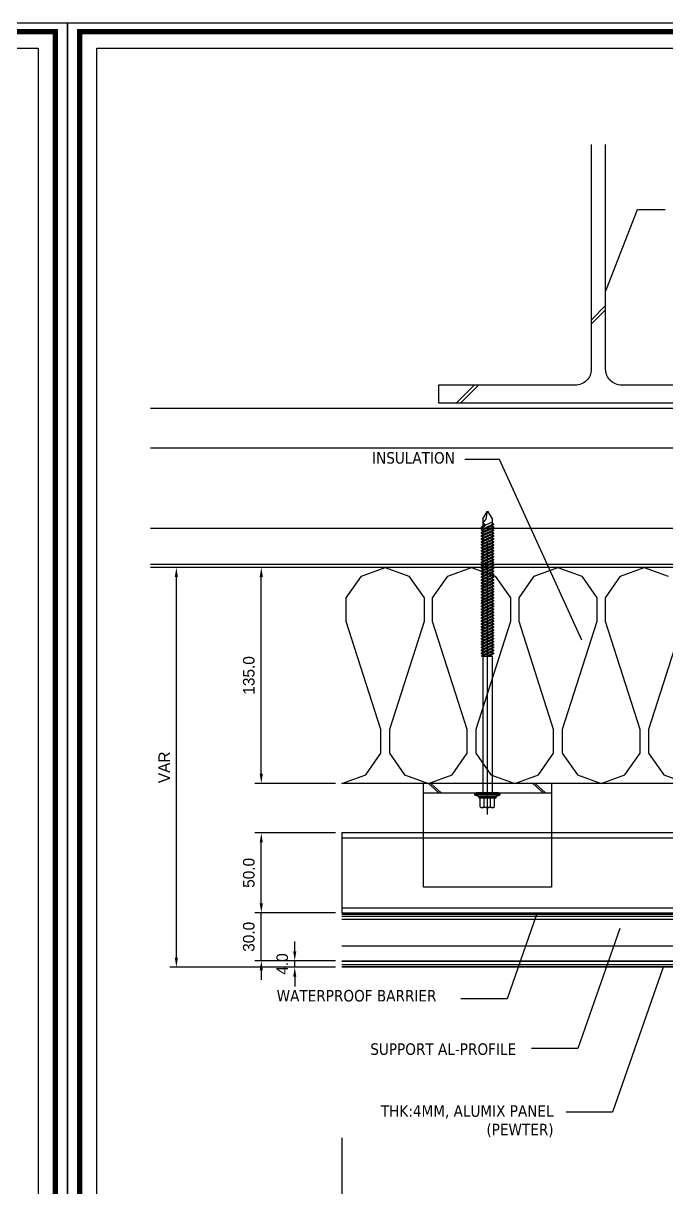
# Model space of a CAD drawing. Header units: millimetres. Extents: x 7297 to 60227, y -7497 to 19324.
# Drawn here: x 10164 to 10566, y 2849 to 3577 of the extents above; entities that cross this region are included whole.
import ezdxf

# ---------------------------------------------------------------- set-up
doc = ezdxf.new("R2010")
doc.units = ezdxf.units.MM
doc.linetypes.add('HIDDEN', pattern=[0.375, 0.25, -0.125])
doc.layers.add('NS_AL_PANEL', color=32, linetype='Continuous', lineweight=9)
for name, color, linetype in [('NS_BRACKET_NUTS', 1, 'Continuous'), ('NS_COL_D-GREY', 8, 'Continuous'), ('NS_COL_L-GREY', 8, 'Continuous'), ('NS_DIM', 1, 'Continuous'), ('NS_FORM', 7, 'Continuous'), ('NS_FRAME', 253, 'Continuous'), ('NS_INSUL', 8, 'Continuous'), ('NS_TEXT', 2, 'Continuous'), ('NS_WATERPROOF', 150, 'Continuous')]:
    doc.layers.add(name, color=color, linetype=linetype)
doc.styles.add('Expo M', font='Expo M.ttf')
doc.dimstyles.new('DS2', dxfattribs={"dimscale": 2, "dimtxt": 1.8, "dimasz": 1.5, "dimexe": 1, "dimexo": 1, "dimgap": 0.5, "dimtad": 1, "dimtoh": 1, "dimdec": 1, "dimzin": 1, "dimdsep": 46, "dimtxsty": 'Expo M', "dimcen": 2, "dimadec": 1, "dimazin": 0, "dimtfac": 1, "dimtdec": 4, "dimtix": 1, "dimtmove": 1, "dimatfit": 3, "dimfxl": 1, "dimtolj": 1, "dimtzin": 1, "dimarcsym": 0})
doc.dimstyles.new('N-SPACE', dxfattribs={"dimscale": 4, "dimtxt": 1.8, "dimasz": 1.5, "dimexe": 1, "dimexo": 1, "dimgap": 1, "dimtad": 1, "dimtoh": 1, "dimdec": 1, "dimzin": 1, "dimdsep": 46, "dimtxsty": 'Expo M', "dimcen": 2, "dimclrd": 1, "dimclre": 1, "dimclrt": 2, "dimadec": 1, "dimazin": 0, "dimtfac": 1, "dimtdec": 1, "dimtix": 1, "dimtmove": 1, "dimatfit": 3, "dimfxl": 1, "dimtolj": 1, "dimtzin": 1, "dimarcsym": 0})

# ---------------------------------------------------------------- blocks, each defined once
blk = doc.blocks.new('*D788')
at = {"layer": 'NS_DIM', "color": 1, "lineweight": -2, "transparency": 16777216}
for p, q in [((10363.07, 2879.85), (10363.07, 2805.22)), ((10803.57, 2879.85), (10803.57, 2805.22)), ((10797.57, 2809.22), (10369.07, 2809.22))]:
    blk.add_line(p, q, dxfattribs=at)
at = {"layer": 'NS_DIM', "color": 1, "transparency": 16777216}
for points in [[(10369.07, 2810.22), (10369.07, 2808.22), (10363.07, 2809.22)], [(10797.57, 2810.22), (10797.57, 2808.22), (10803.57, 2809.22)]]:
    blk.add_solid(points, dxfattribs=at)
at = {"layer": 'NS_DIM', "color": 2, "transparency": 16777216, "insert": (10583.32, 2817), "char_height": 7.2, "attachment_point": 5, "style": 'Expo M'}
blk.add_mtext('\\A1;MODULE DIM', dxfattribs=at)
blk = doc.blocks.new('AL-TEMPLATE')
at = {"color": 7, "ltscale": 2}
blk.add_lwpolyline([(1972.34, 1515.25), (1972.34, 921.25), (2812.34, 921.25), (2812.34, 1515.25)], close=True, dxfattribs=at)
at = {"color": 8, "const_width": 2.5}
blk.add_lwpolyline([(1976.34, 1509.45), (2808.34, 1509.45), (2808.34, 927.05), (1976.34, 927.05)], close=True, dxfattribs=at)
at = {"color": 9}
blk.add_lwpolyline([(1984.07, 1501.32), (2709.08, 1501.32), (2709.08, 935.18), (1984.07, 935.18)], close=True, dxfattribs=at)
blk = doc.blocks.new('*D773')
at = {"layer": 'NS_DIM', "color": 1, "lineweight": -2, "transparency": 16777216}
for p, q in [((10359.07, 3236.61), (10308.65, 3236.61)), ((10312.65, 3107.61), (10312.65, 3230.61)), ((10359.07, 3101.61), (10308.65, 3101.61))]:
    blk.add_line(p, q, dxfattribs=at)
at = {"layer": 'NS_DIM', "color": 1, "transparency": 16777216}
for points in [[(10311.65, 3230.61), (10313.65, 3230.61), (10312.65, 3236.61)], [(10311.65, 3107.61), (10313.65, 3107.61), (10312.65, 3101.61)]]:
    blk.add_solid(points, dxfattribs=at)
at = {"layer": 'NS_DIM', "color": 2, "transparency": 16777216, "insert": (10304.87, 3169.11), "char_height": 7.2, "attachment_point": 5, "rotation": 90, "style": 'Expo M'}
blk.add_mtext('\\A1;135.0', dxfattribs=at)
blk = doc.blocks.new('*D772')
at = {"layer": 'NS_DIM', "color": 1, "lineweight": -2, "transparency": 16777216}
for p, q in [((10359.07, 3070.61), (10308.65, 3070.61)), ((10312.65, 3026.61), (10312.65, 3064.61)), ((10359.07, 3020.61), (10308.65, 3020.61))]:
    blk.add_line(p, q, dxfattribs=at)
at = {"layer": 'NS_DIM', "color": 1, "transparency": 16777216}
for points in [[(10311.65, 3064.61), (10313.65, 3064.61), (10312.65, 3070.61)], [(10311.65, 3026.61), (10313.65, 3026.61), (10312.65, 3020.61)]]:
    blk.add_solid(points, dxfattribs=at)
at = {"layer": 'NS_DIM', "color": 2, "transparency": 16777216, "insert": (10304.87, 3045.61), "char_height": 7.2, "attachment_point": 5, "rotation": 90, "style": 'Expo M'}
blk.add_mtext('\\A1;50.0', dxfattribs=at)
blk = doc.blocks.new('*D771')
at = {"layer": 'NS_DIM', "color": 1, "lineweight": -2, "transparency": 16777216}
for p, q in [((10312.65, 3026.61), (10312.65, 3032.61)), ((10359.07, 3020.61), (10308.65, 3020.61)), ((10312.65, 2990.61), (10312.65, 3020.61)), ((10359.07, 2990.61), (10308.65, 2990.61)), ((10312.65, 2984.61), (10312.65, 2978.61))]:
    blk.add_line(p, q, dxfattribs=at)
at = {"layer": 'NS_DIM', "color": 1, "transparency": 16777216}
for points in [[(10311.65, 3026.61), (10313.65, 3026.61), (10312.65, 3020.61)], [(10311.65, 2984.61), (10313.65, 2984.61), (10312.65, 2990.61)]]:
    blk.add_solid(points, dxfattribs=at)
at = {"layer": 'NS_DIM', "color": 2, "transparency": 16777216, "insert": (10304.87, 3005.61), "char_height": 7.2, "attachment_point": 5, "rotation": 90, "style": 'Expo M'}
blk.add_mtext('\\A1;30.0', dxfattribs=at)
blk = doc.blocks.new('*D770')
at = {"layer": 'NS_DIM', "color": 1, "lineweight": -2, "transparency": 16777216}
for p, q in [((10333.56, 2996.61), (10333.56, 3002.61)), ((10359.07, 2990.61), (10329.56, 2990.61)), ((10359.07, 2986.61), (10329.56, 2986.61)), ((10333.56, 2986.61), (10333.56, 2990.61)), ((10333.56, 2980.61), (10333.56, 2974.61))]:
    blk.add_line(p, q, dxfattribs=at)
at = {"layer": 'NS_DIM', "color": 1, "transparency": 16777216}
for points in [[(10332.56, 2996.61), (10334.56, 2996.61), (10333.56, 2990.61)], [(10332.56, 2980.61), (10334.56, 2980.61), (10333.56, 2986.61)]]:
    blk.add_solid(points, dxfattribs=at)
at = {"layer": 'NS_DIM', "color": 2, "transparency": 16777216, "insert": (10325.78, 2988.61), "char_height": 7.2, "attachment_point": 5, "rotation": 90, "style": 'Expo M'}
blk.add_mtext('\\A1;4.0', dxfattribs=at)
blk = doc.blocks.new('*D769')
at = {"layer": 'NS_DIM', "color": 1, "lineweight": -2, "transparency": 16777216}
for p, q in [((10359.07, 3236.61), (10255.58, 3236.61)), ((10259.58, 2992.61), (10259.58, 3230.61)), ((10359.07, 2986.61), (10255.58, 2986.61))]:
    blk.add_line(p, q, dxfattribs=at)
at = {"layer": 'NS_DIM', "color": 1, "transparency": 16777216}
for points in [[(10258.58, 3230.61), (10260.58, 3230.61), (10259.58, 3236.61)], [(10258.58, 2992.61), (10260.58, 2992.61), (10259.58, 2986.61)]]:
    blk.add_solid(points, dxfattribs=at)
at = {"layer": 'NS_DIM', "color": 2, "transparency": 16777216, "insert": (10251.98, 3111.61), "char_height": 7.2, "attachment_point": 5, "rotation": 90, "style": 'Expo M'}
blk.add_mtext('\\A1;VAR', dxfattribs=at)
blk = doc.blocks.new('sb150')
for p, q in [((3.95, 167.86), (-3.95, 164.44)), ((-1.14, 167.51), (-3.95, 166.28)), ((-2.95, 171.33), (-2.95, 167.08)), ((2.95, 171.33), (2.95, 167.86)), ((3.95, 166.03), (-3.95, 162.61)), ((3.95, 164.19), (-3.95, 160.78)), ((3.95, 162.36), (-3.95, 158.94)), ((3.95, 160.53), (-3.95, 157.11)), ((-2.95, 166.28), (-2.95, 165.25)), ((-2.95, 164.44), (-2.95, 163.41)), ((-2.95, 162.61), (-2.95, 161.58)), ((-2.95, 160.78), (-2.95, 159.75)), ((2.95, 167.06), (2.95, 166.03)), ((2.95, 165.22), (2.95, 164.19)), ((2.95, 163.39), (2.95, 162.36)), ((2.95, 161.56), (2.95, 160.53)), ((3.95, 158.69), (-3.95, 155.28)), ((3.95, 156.86), (-3.95, 153.44)), ((3.95, 155.03), (-3.95, 151.61)), ((3.95, 153.2), (-3.95, 149.78)), ((-2.95, 158.94), (-2.95, 157.91)), ((-2.95, 157.11), (-2.95, 156.08)), ((-2.95, 155.28), (-2.95, 154.25)), ((-2.95, 153.44), (-2.95, 152.42)), ((3.95, 156.86), (-0.08, 155.13)), ((0, -13.4), (0, 156.79)), ((2.95, 159.72), (2.95, 158.69)), ((2.95, 157.89), (2.95, 156.86)), ((2.95, 156.06), (2.95, 155.03)), ((2.95, 154.22), (2.95, 153.2)), ((3.95, 151.36), (-3.95, 147.95)), ((3.95, 149.53), (-3.95, 146.11)), ((3.95, 147.7), (-3.95, 144.28)), ((3.95, 145.86), (-3.95, 142.45)), ((-2.95, 151.61), (-2.95, 150.58)), ((-2.95, 149.78), (-2.95, 148.75)), ((-2.95, 147.95), (-2.95, 146.92)), ((-2.95, 146.11), (-2.95, 145.08)), ((2.95, 152.39), (2.95, 151.36)), ((2.95, 150.56), (2.95, 149.53)), ((2.95, 148.73), (2.95, 147.7)), ((2.95, 146.89), (2.95, 145.86)), ((3.95, 144.03), (-3.95, 140.61)), ((3.95, 142.2), (-3.95, 138.78)), ((3.95, 140.36), (-3.95, 136.95)), ((3.95, 138.53), (-3.95, 135.11)), ((3.95, 138.53), (-3.95, 135.11)), ((-2.95, 144.28), (-2.95, 143.25)), ((-2.95, 142.45), (-2.95, 141.42)), ((-2.95, 140.61), (-2.95, 139.58)), ((-2.95, 138.78), (-2.95, 137.75)), ((2.95, 145.06), (2.95, 144.03)), ((2.95, 143.23), (2.95, 142.2)), ((2.95, 141.39), (2.95, 140.36)), ((2.95, 139.56), (2.95, 138.53)), ((3.95, 136.7), (-3.95, 133.28)), ((3.95, 134.87), (-3.95, 131.45)), ((3.95, 133.03), (-3.95, 129.62)), ((3.95, 131.2), (-3.95, 127.78)), ((-2.95, 136.95), (-2.95, 135.92)), ((-2.95, 135.11), (-2.95, 134.09)), ((-2.95, 133.28), (-2.95, 132.25)), ((-2.95, 131.45), (-2.95, 130.42)), ((2.95, 137.73), (2.95, 136.7)), ((2.95, 135.89), (2.95, 134.87)), ((2.95, 135.89), (2.95, 134.87)), ((2.95, 134.06), (2.95, 133.03)), ((2.95, 132.23), (2.95, 131.2)), ((3.95, 129.37), (-3.95, 125.95)), ((3.95, 127.53), (-3.95, 124.12)), ((3.95, 125.7), (-3.95, 122.28)), ((3.95, 123.87), (-3.95, 120.45)), ((-2.95, 129.62), (-2.95, 128.59)), ((-2.95, 127.78), (-2.95, 126.75)), ((-2.95, 125.95), (-2.95, 124.92)), ((-2.95, 124.12), (-2.95, 123.09)), ((2.95, 130.4), (2.95, 129.37)), ((2.95, 128.56), (2.95, 127.53)), ((2.95, 126.73), (2.95, 125.7)), ((2.95, 124.9), (2.95, 123.87)), ((3.95, 122.03), (-3.95, 118.62)), ((3.95, 120.2), (-3.95, 116.78)), ((3.95, 118.37), (-3.95, 114.95)), ((3.95, 116.54), (-3.95, 113.12)), ((-2.95, 122.28), (-2.95, 121.25)), ((-2.95, 120.45), (-2.95, 119.42)), ((-2.95, 118.62), (-2.95, 117.59)), ((-2.95, 116.78), (-2.95, 115.76)), ((2.95, 123.06), (2.95, 122.03)), ((2.95, 121.23), (2.95, 120.2)), ((2.95, 119.4), (2.95, 118.37)), ((2.95, 117.56), (2.95, 116.54)), ((3.95, 114.7), (-3.95, 111.29)), ((3.95, 112.87), (-3.95, 109.45)), ((3.95, 111.04), (-3.95, 107.62)), ((-2.95, 114.95), (-2.95, 113.92)), ((-2.95, 113.12), (-2.95, 112.09)), ((-2.95, 111.29), (-2.95, 110.26)), ((-2.95, 109.45), (-2.95, 108.42)), ((2.95, 115.73), (2.95, 114.7)), ((2.95, 113.9), (2.95, 112.87)), ((2.95, 112.07), (2.95, 111.04)), ((2.95, 110.23), (2.95, 109.2)), ((3.95, 109.2), (-3.95, 105.79)), ((3.95, 107.37), (-3.95, 103.95)), ((3.95, 105.54), (-3.95, 102.12)), ((3.95, 103.7), (-3.95, 100.29)), ((-2.95, 107.62), (-2.95, 106.59)), ((-2.95, 105.79), (-2.95, 104.76)), ((-2.95, 103.95), (-2.95, 102.92)), ((-2.95, 102.12), (-2.95, 101.09)), ((2.95, 108.4), (2.95, 107.37)), ((2.95, 106.57), (2.95, 105.54)), ((2.95, 104.73), (2.95, 103.7)), ((2.95, 102.9), (2.95, 101.87)), ((3.95, 101.87), (-3.95, 98.45)), ((3.95, 100.04), (-3.95, 96.62)), ((3.95, 98.21), (-3.95, 94.79)), ((3.95, 96.37), (-3.95, 92.96)), ((-2.95, 100.29), (-2.95, 99.26)), ((-2.95, 98.45), (-2.95, 97.43)), ((-2.95, 96.62), (-2.95, 95.59)), ((-2.95, 94.79), (-2.95, 93.76)), ((2.95, 101.07), (2.95, 100.04)), ((2.95, 99.23), (2.95, 98.21)), ((2.95, 97.4), (2.95, 96.37)), ((2.95, 95.57), (2.95, 94.54)), ((2.95, 95.57), (2.95, 94.54)), ((3.95, 94.54), (-3.95, 91.12)), ((3.95, 92.71), (-3.95, 89.29)), ((3.95, 90.87), (-3.95, 87.46)), ((3.95, 89.04), (-3.95, 85.62)), ((-2.95, 92.96), (-2.95, 91.93)), ((-2.95, 91.12), (-2.95, 90.09)), ((-2.95, 89.29), (-2.95, 88.26)), ((-2.95, 87.46), (-2.95, 86.43)), ((-2.95, 87.46), (-2.95, 86.43)), ((2.95, 93.74), (2.95, 92.71)), ((2.95, 91.9), (2.95, 90.87)), ((2.95, 90.07), (2.95, 89.04)), ((2.95, 88.24), (2.95, 87.21)), ((-2.95, 85.48), (2.95, 85.48)), ((-2.95, 85.48), (-2.95, 0)), ((3.95, 87.21), (-0.08, 85.48)), ((2.95, 85.48), (2.95, 0)), ((-5, -3.2), (-5.25, -3.2)), ((-4.5, -8.7), (-4.5, -3.7)), ((-2, -8.7), (-2, -3.2)), ((2, -8.7), (2, -3.2)), ((4.5, -8.7), (4.5, -3.7)), ((3, -9.2), (-3, -9.2))]:
    blk.add_line(p, q)
for points in [[(-2.95, 171.33), (0, 176.13), (2.95, 171.33)], [(2.95, 169.29), (-1.14, 167.49), (-2.95, 168.66), (-0.73, 171.16), (0, 176.13)], [(2.95, 168.26), (3.95, 167.86), (2.95, 168.66)], [(2.95, 168.26), (3.95, 167.86), (2.95, 168.66)], [(-2.95, 165.87), (-3.95, 166.28), (-2.95, 165.47)], [(-2.95, 164.04), (-3.95, 164.44), (-2.95, 163.64)], [(-2.95, 162.21), (-3.95, 162.61), (-2.95, 161.81)], [(-2.95, 160.37), (-3.95, 160.78), (-2.95, 159.97)], [(2.95, 166.43), (3.95, 166.03), (2.95, 166.83)], [(2.95, 166.43), (3.95, 166.03), (2.95, 166.83)], [(2.95, 164.6), (3.95, 164.19), (2.95, 165)], [(2.95, 164.6), (3.95, 164.19), (2.95, 165)], [(2.95, 162.76), (3.95, 162.36), (2.95, 163.16)], [(2.95, 162.76), (3.95, 162.36), (2.95, 163.16)], [(2.95, 160.93), (3.95, 160.53), (2.95, 161.33)], [(2.95, 160.93), (3.95, 160.53), (2.95, 161.33)], [(-2.95, 158.54), (-3.95, 158.94), (-2.95, 158.14)], [(-2.95, 156.71), (-3.95, 157.11), (-2.95, 156.31)], [(-2.95, 154.88), (-3.95, 155.28), (-2.95, 154.47)], [(-2.95, 153.04), (-3.95, 153.44), (-2.95, 152.64)], [(2.95, 159.1), (3.95, 158.69), (2.95, 159.5)], [(2.95, 159.1), (3.95, 158.69), (2.95, 159.5)], [(2.95, 157.26), (3.95, 156.86), (2.95, 157.67)], [(2.95, 157.26), (3.95, 156.86), (2.95, 157.67)], [(2.95, 157.26), (3.95, 156.86), (2.95, 157.67)], [(2.95, 157.26), (3.95, 156.86), (2.95, 157.67)], [(2.95, 155.43), (3.95, 155.03), (2.95, 155.83)], [(2.95, 155.43), (3.95, 155.03), (2.95, 155.83)], [(2.95, 153.6), (3.95, 153.2), (2.95, 154)], [(2.95, 153.6), (3.95, 153.2), (2.95, 154)], [(-2.95, 151.21), (-3.95, 151.61), (-2.95, 150.81)], [(-2.95, 149.38), (-3.95, 149.78), (-2.95, 148.97)], [(-2.95, 147.54), (-3.95, 147.95), (-2.95, 147.14)], [(-2.95, 145.71), (-3.95, 146.11), (-2.95, 145.31)], [(2.95, 151.76), (3.95, 151.36), (2.95, 152.17)], [(2.95, 151.76), (3.95, 151.36), (2.95, 152.17)], [(2.95, 149.93), (3.95, 149.53), (2.95, 150.33)], [(2.95, 149.93), (3.95, 149.53), (2.95, 150.33)], [(2.95, 148.1), (3.95, 147.7), (2.95, 148.5)], [(2.95, 148.1), (3.95, 147.7), (2.95, 148.5)], [(2.95, 146.27), (3.95, 145.86), (2.95, 146.67)], [(2.95, 146.27), (3.95, 145.86), (2.95, 146.67)], [(-2.95, 143.88), (-3.95, 144.28), (-2.95, 143.48)], [(-2.95, 142.04), (-3.95, 142.45), (-2.95, 141.64)], [(-2.95, 140.21), (-3.95, 140.61), (-2.95, 139.81)], [(-2.95, 138.38), (-3.95, 138.78), (-2.95, 137.98)], [(2.95, 144.43), (3.95, 144.03), (2.95, 144.83)], [(2.95, 144.43), (3.95, 144.03), (2.95, 144.83)], [(2.95, 142.6), (3.95, 142.2), (2.95, 143)], [(2.95, 142.6), (3.95, 142.2), (2.95, 143)], [(2.95, 140.77), (3.95, 140.36), (2.95, 141.17)], [(2.95, 140.77), (3.95, 140.36), (2.95, 141.17)], [(2.95, 138.93), (3.95, 138.53), (2.95, 139.34)], [(2.95, 138.93), (3.95, 138.53), (2.95, 139.34)], [(-2.95, 136.55), (-3.95, 136.95), (-2.95, 136.14)], [(-2.95, 134.71), (-3.95, 135.11), (-2.95, 134.31)], [(-2.95, 132.88), (-3.95, 133.28), (-2.95, 132.48)], [(-2.95, 131.05), (-3.95, 131.45), (-2.95, 130.64)], [(2.95, 137.1), (3.95, 136.7), (2.95, 137.5)], [(2.95, 137.1), (3.95, 136.7), (2.95, 137.5)], [(2.95, 135.27), (3.95, 134.87), (2.95, 135.67)], [(2.95, 135.27), (3.95, 134.87), (2.95, 135.67)], [(2.95, 135.27), (3.95, 134.87), (2.95, 135.67)], [(2.95, 135.27), (3.95, 134.87), (2.95, 135.67)], [(2.95, 133.43), (3.95, 133.03), (2.95, 133.84)], [(2.95, 133.43), (3.95, 133.03), (2.95, 133.84)], [(2.95, 131.6), (3.95, 131.2), (2.95, 132)], [(2.95, 131.6), (3.95, 131.2), (2.95, 132)], [(-2.95, 129.21), (-3.95, 129.62), (-2.95, 128.81)], [(-2.95, 127.38), (-3.95, 127.78), (-2.95, 126.98)], [(-2.95, 125.55), (-3.95, 125.95), (-2.95, 125.15)], [(-2.95, 123.71), (-3.95, 124.12), (-2.95, 123.31)], [(2.95, 129.77), (3.95, 129.37), (2.95, 130.17)], [(2.95, 129.77), (3.95, 129.37), (2.95, 130.17)], [(2.95, 127.94), (3.95, 127.53), (2.95, 128.34)], [(2.95, 127.94), (3.95, 127.53), (2.95, 128.34)], [(2.95, 126.1), (3.95, 125.7), (2.95, 126.5)], [(2.95, 126.1), (3.95, 125.7), (2.95, 126.5)], [(2.95, 124.27), (3.95, 123.87), (2.95, 124.67)], [(2.95, 124.27), (3.95, 123.87), (2.95, 124.67)], [(-2.95, 121.88), (-3.95, 122.28), (-2.95, 121.48)], [(-2.95, 120.05), (-3.95, 120.45), (-2.95, 119.65)], [(-2.95, 118.22), (-3.95, 118.62), (-2.95, 117.81)], [(-2.95, 116.38), (-3.95, 116.78), (-2.95, 115.98)], [(2.95, 122.44), (3.95, 122.03), (2.95, 122.84)], [(2.95, 122.44), (3.95, 122.03), (2.95, 122.84)], [(2.95, 120.6), (3.95, 120.2), (2.95, 121.01)], [(2.95, 120.6), (3.95, 120.2), (2.95, 121.01)], [(2.95, 118.77), (3.95, 118.37), (2.95, 119.17)], [(2.95, 118.77), (3.95, 118.37), (2.95, 119.17)], [(2.95, 116.94), (3.95, 116.54), (2.95, 117.34)], [(2.95, 116.94), (3.95, 116.54), (2.95, 117.34)], [(-2.95, 114.55), (-3.95, 114.95), (-2.95, 114.15)], [(-2.95, 112.72), (-3.95, 113.12), (-2.95, 112.31)], [(-2.95, 110.88), (-3.95, 111.29), (-2.95, 110.48)], [(-2.95, 109.05), (-3.95, 109.45), (-2.95, 108.65)], [(2.95, 115.1), (3.95, 114.7), (2.95, 115.51)], [(2.95, 115.1), (3.95, 114.7), (2.95, 115.51)], [(2.95, 113.27), (3.95, 112.87), (2.95, 113.67)], [(2.95, 113.27), (3.95, 112.87), (2.95, 113.67)], [(2.95, 111.44), (3.95, 111.04), (2.95, 111.84)], [(2.95, 111.44), (3.95, 111.04), (2.95, 111.84)], [(2.95, 109.61), (3.95, 109.2), (2.95, 110.01)], [(2.95, 109.61), (3.95, 109.2), (2.95, 110.01)], [(-2.95, 107.22), (-3.95, 107.62), (-2.95, 106.82)], [(-2.95, 105.38), (-3.95, 105.79), (-2.95, 104.98)], [(-2.95, 103.55), (-3.95, 103.95), (-2.95, 103.15)], [(-2.95, 101.72), (-3.95, 102.12), (-2.95, 101.32)], [(2.95, 107.77), (3.95, 107.37), (2.95, 108.17)], [(2.95, 107.77), (3.95, 107.37), (2.95, 108.17)], [(2.95, 105.94), (3.95, 105.54), (2.95, 106.34)], [(2.95, 105.94), (3.95, 105.54), (2.95, 106.34)], [(2.95, 104.11), (3.95, 103.7), (2.95, 104.51)], [(2.95, 104.11), (3.95, 103.7), (2.95, 104.51)], [(2.95, 102.27), (3.95, 101.87), (2.95, 102.68)], [(2.95, 102.27), (3.95, 101.87), (2.95, 102.68)], [(-2.95, 99.89), (-3.95, 100.29), (-2.95, 99.48)], [(-2.95, 98.05), (-3.95, 98.45), (-2.95, 97.65)], [(-2.95, 96.22), (-3.95, 96.62), (-2.95, 95.82)], [(-2.95, 94.39), (-3.95, 94.79), (-2.95, 93.98)], [(2.95, 100.44), (3.95, 100.04), (2.95, 100.84)], [(2.95, 100.44), (3.95, 100.04), (2.95, 100.84)], [(2.95, 98.61), (3.95, 98.21), (2.95, 99.01)], [(2.95, 98.61), (3.95, 98.21), (2.95, 99.01)], [(2.95, 96.77), (3.95, 96.37), (2.95, 97.18)], [(2.95, 96.77), (3.95, 96.37), (2.95, 97.18)], [(2.95, 94.94), (3.95, 94.54), (2.95, 95.34)], [(2.95, 94.94), (3.95, 94.54), (2.95, 95.34)], [(-2.95, 92.55), (-3.95, 92.96), (-2.95, 92.15)], [(-2.95, 90.72), (-3.95, 91.12), (-2.95, 90.32)], [(-2.95, 88.89), (-3.95, 89.29), (-2.95, 88.49)], [(-2.95, 87.05), (-3.95, 87.46), (-2.95, 86.65)], [(2.95, 93.11), (3.95, 92.71), (2.95, 93.51)], [(2.95, 93.11), (3.95, 92.71), (2.95, 93.51)], [(2.95, 91.28), (3.95, 90.87), (2.95, 91.68)], [(2.95, 91.28), (3.95, 90.87), (2.95, 91.68)], [(2.95, 89.44), (3.95, 89.04), (2.95, 89.84)], [(2.95, 89.44), (3.95, 89.04), (2.95, 89.84)], [(2.95, 87.61), (3.95, 87.21), (2.95, 88.01)], [(2.95, 87.61), (3.95, 87.21), (2.95, 88.01)]]:
    blk.add_lwpolyline(points)
for points in [[(-3.95, 164.44), (-2.95, 165.25), (2.95, 167.86), (3.95, 167.86), (2.95, 167.06), (-2.95, 164.44)], [(-3.95, 166.28), (-2.95, 167.08), (-2.14, 167.51), (-1.14, 167.51), (-2.14, 166.71), (-2.95, 166.28)], [(-3.95, 162.61), (-2.95, 163.41), (2.95, 166.03), (3.95, 166.03), (2.95, 165.22), (-2.95, 162.61)], [(-3.95, 160.78), (-2.95, 161.58), (2.95, 164.19), (3.95, 164.19), (2.95, 163.39), (-2.95, 160.78)], [(-3.95, 158.94), (-2.95, 159.75), (2.95, 162.36), (3.95, 162.36), (2.95, 161.56), (-2.95, 158.94)], [(-3.95, 157.11), (-2.95, 157.91), (2.95, 160.53), (3.95, 160.53), (2.95, 159.72), (-2.95, 157.11)], [(-3.95, 155.28), (-2.95, 156.08), (2.95, 158.69), (3.95, 158.69), (2.95, 157.89), (-2.95, 155.28)], [(-3.95, 153.44), (-2.95, 154.25), (2.95, 156.86), (3.95, 156.86), (2.95, 156.06), (-2.95, 153.44)], [(-3.95, 151.61), (-2.95, 152.42), (2.95, 155.03), (3.95, 155.03), (2.95, 154.22), (-2.95, 151.61)], [(-3.95, 149.78), (-2.95, 150.58), (2.95, 153.2), (3.95, 153.2), (2.95, 152.39), (-2.95, 149.78)], [(-3.95, 147.95), (-2.95, 148.75), (2.95, 151.36), (3.95, 151.36), (2.95, 150.56), (-2.95, 147.95)], [(-3.95, 146.11), (-2.95, 146.92), (2.95, 149.53), (3.95, 149.53), (2.95, 148.73), (-2.95, 146.11)], [(-3.95, 144.28), (-2.95, 145.08), (2.95, 147.7), (3.95, 147.7), (2.95, 146.89), (-2.95, 144.28)], [(-3.95, 142.45), (-2.95, 143.25), (2.95, 145.86), (3.95, 145.86), (2.95, 145.06), (-2.95, 142.45)], [(-3.95, 140.61), (-2.95, 141.42), (2.95, 144.03), (3.95, 144.03), (2.95, 143.23), (-2.95, 140.61)], [(-3.95, 138.78), (-2.95, 139.58), (2.95, 142.2), (3.95, 142.2), (2.95, 141.39), (-2.95, 138.78)], [(-3.95, 136.95), (-2.95, 137.75), (2.95, 140.36), (3.95, 140.36), (2.95, 139.56), (-2.95, 136.95)], [(-3.95, 135.11), (-2.95, 135.92), (2.95, 138.53), (3.95, 138.53), (2.95, 137.73), (-2.95, 135.11)], [(-3.95, 135.11), (-2.95, 135.92), (2.95, 138.53), (3.95, 138.53), (2.95, 137.73), (-2.95, 135.11)], [(-3.95, 133.28), (-2.95, 134.09), (2.95, 136.7), (3.95, 136.7), (2.95, 135.89), (-2.95, 133.28)], [(-3.95, 131.45), (-2.95, 132.25), (2.95, 134.87), (3.95, 134.87), (2.95, 134.06), (-2.95, 131.45)], [(-3.95, 129.62), (-2.95, 130.42), (2.95, 133.03), (3.95, 133.03), (2.95, 132.23), (-2.95, 129.62)], [(-3.95, 127.78), (-2.95, 128.59), (2.95, 131.2), (3.95, 131.2), (2.95, 130.4), (-2.95, 127.78)], [(-3.95, 125.95), (-2.95, 126.75), (2.95, 129.37), (3.95, 129.37), (2.95, 128.56), (-2.95, 125.95)], [(-3.95, 124.12), (-2.95, 124.92), (2.95, 127.53), (3.95, 127.53), (2.95, 126.73), (-2.95, 124.12)], [(-3.95, 122.28), (-2.95, 123.09), (2.95, 125.7), (3.95, 125.7), (2.95, 124.9), (-2.95, 122.28)], [(-3.95, 120.45), (-2.95, 121.25), (2.95, 123.87), (3.95, 123.87), (2.95, 123.06), (-2.95, 120.45)], [(-3.95, 118.62), (-2.95, 119.42), (2.95, 122.03), (3.95, 122.03), (2.95, 121.23), (-2.95, 118.62)], [(-3.95, 116.78), (-2.95, 117.59), (2.95, 120.2), (3.95, 120.2), (2.95, 119.4), (-2.95, 116.78)], [(-3.95, 114.95), (-2.95, 115.76), (2.95, 118.37), (3.95, 118.37), (2.95, 117.56), (-2.95, 114.95)], [(-3.95, 113.12), (-2.95, 113.92), (2.95, 116.54), (3.95, 116.54), (2.95, 115.73), (-2.95, 113.12)], [(-3.95, 111.29), (-2.95, 112.09), (2.95, 114.7), (3.95, 114.7), (2.95, 113.9), (-2.95, 111.29)], [(-3.95, 109.45), (-2.95, 110.26), (2.95, 112.87), (3.95, 112.87), (2.95, 112.07), (-2.95, 109.45)], [(-3.95, 107.62), (-2.95, 108.42), (2.95, 111.04), (3.95, 111.04), (2.95, 110.23), (-2.95, 107.62)], [(-3.95, 105.79), (-2.95, 106.59), (2.95, 109.2), (3.95, 109.2), (2.95, 108.4), (-2.95, 105.79)], [(-3.95, 103.95), (-2.95, 104.76), (2.95, 107.37), (3.95, 107.37), (2.95, 106.57), (-2.95, 103.95)], [(-3.95, 102.12), (-2.95, 102.92), (2.95, 105.54), (3.95, 105.54), (2.95, 104.73), (-2.95, 102.12)], [(-3.95, 100.29), (-2.95, 101.09), (2.95, 103.7), (3.95, 103.7), (2.95, 102.9), (-2.95, 100.29)], [(-3.95, 98.45), (-2.95, 99.26), (2.95, 101.87), (3.95, 101.87), (2.95, 101.07), (-2.95, 98.45)], [(-3.95, 96.62), (-2.95, 97.43), (2.95, 100.04), (3.95, 100.04), (2.95, 99.23), (-2.95, 96.62)], [(-3.95, 94.79), (-2.95, 95.59), (2.95, 98.21), (3.95, 98.21), (2.95, 97.4), (-2.95, 94.79)], [(-3.95, 92.96), (-2.95, 93.76), (2.95, 96.37), (3.95, 96.37), (2.95, 95.57), (-2.95, 92.96)], [(-3.95, 91.12), (-2.95, 91.93), (2.95, 94.54), (3.95, 94.54), (2.95, 93.74), (-2.95, 91.12)], [(-3.95, 89.29), (-2.95, 90.09), (2.95, 92.71), (3.95, 92.71), (2.95, 91.9), (-2.95, 89.29)], [(-3.95, 87.46), (-2.95, 88.26), (2.95, 90.87), (3.95, 90.87), (2.95, 90.07), (-2.95, 87.46)], [(-3.95, 85.62), (-2.95, 86.43), (2.95, 89.04), (3.95, 89.04), (2.95, 88.24), (-2.95, 85.62)], [(-0.08, 85.48), (0.92, 86.28), (2.95, 87.21), (3.95, 87.21), (2.95, 86.4), (0.92, 85.48)], [(7, -0.7), (7, 0), (-7, 0), (-7, -0.7)], [(-8, -1.2), (8, -1.2), (8, -0.7), (-8, -0.7)], [(-5.25, -2.2), (5.25, -2.2), (8, -1.2), (-8, -1.2)], [(5.25, -2.2), (5.25, -3.2), (-5.25, -3.2), (-5.25, -2.2)]]:
    blk.add_lwpolyline(points, close=True)
for centre, radius, start, end in [((-5, -3.7), 0.5, 0, 90), ((5, -3.7), 0.5, 90, 180), ((-3.25, -7.39), 1.81, 226.39718, 313.60282), ((0, -4.95), 4.25, 241.92751, 298.07249), ((3.25, -7.39), 1.81, 226.39718, 313.60282)]:
    blk.add_arc(centre, radius, start, end)
blk = doc.blocks.new('*U185')
blk.add_lwpolyline([(0, 0), (50, 0), (50, 385), (0, 385)], close=True)
at = {"linetype": 'HIDDEN'}
blk.add_lwpolyline([(3.2, 0), (46.8, 0), (46.8, 385), (3.2, 385)], close=True, dxfattribs=at)

msp = doc.modelspace()

# ---------------------------------------------------------------- linework, layer by layer
at = {"layer": 'NS_AL_PANEL'}
for points in [[(10799.57, 2990.61), (10363.07, 2990.61)], [(10800.07, 2990.11), (10363.07, 2990.11)], [(10803.07, 2987.11), (10363.07, 2987.11)], [(10803.57, 2986.61), (10363.07, 2986.61)]]:
    msp.add_lwpolyline(points, dxfattribs=at)
at = {"layer": 'NS_BRACKET_NUTS'}
for points in [[(10494, 3101.61), (10494, 3036.61), (10414, 3036.61), (10414, 3101.61)], [(10414, 3095.61), (10494, 3095.61)]]:
    msp.add_lwpolyline(points, dxfattribs=at)
at = {"layer": 'NS_COL_D-GREY'}
for p, q in [((10518.9, 3388.71), (10527.9, 3397.71)), ((10518.95, 3391.59), (10527.9, 3400.54)), ((10434.63, 3339.62), (10445.63, 3350.62)), ((10437.46, 3339.62), (10448.46, 3350.62))]:
    msp.add_line(p, q, dxfattribs=at)
msp.add_lwpolyline([(10518.9, 3501.21), (10518.9, 3360.62, -0.414214), (10508.9, 3350.62), (10423.4, 3350.62), (10423.4, 3339.62), (10623.4, 3339.62), (10623.4, 3350.62), (10537.9, 3350.62, -0.414214), (10527.9, 3360.62), (10527.9, 3501.21)], format="xyb", dxfattribs=at)
at = {"layer": 'NS_COL_L-GREY'}
for p, q in [((10363.07, 3018.61), (10702.57, 3018.61)), ((10363.07, 3016.61), (10702.57, 3016.61)), ((10363.07, 2999.95), (10702.57, 2999.95)), ((10702.57, 2988.11), (10363.07, 2988.11))]:
    msp.add_line(p, q, dxfattribs=at)
at = {"layer": 'NS_DIM'}
for p, q in [((10417.09, 3101.61), (10423.65, 3095.61)), ((10418.57, 3101.61), (10425.13, 3095.61)), ((10482.32, 3101.61), (10488.88, 3095.61)), ((10483.8, 3101.61), (10490.36, 3095.61))]:
    msp.add_line(p, q, dxfattribs=at)
at = {"layer": 'NS_FRAME'}
for p, q in [((10243.41, 3336.16), (10796.64, 3336.16)), ((10243.41, 3311.4), (10796.64, 3311.4)), ((10243.41, 3261.29), (10796.64, 3261.29)), ((10243.41, 3238.61), (10796.64, 3238.61))]:
    msp.add_line(p, q, dxfattribs=at)
at = {"layer": 'NS_INSUL'}
msp.add_line((10796.64, 3236.61), (10243.41, 3236.61), dxfattribs=at)
for points in [[(10363.07, 3101.61), (10377.92, 3107.01), (10387.37, 3120.51), (10387.37, 3135.36), (10365.77, 3202.86), (10365.77, 3217.71), (10375.22, 3231.21), (10390.07, 3236.61), (10404.92, 3231.21), (10414.37, 3217.71), (10414.37, 3202.86), (10392.77, 3135.36), (10392.77, 3120.51), (10402.22, 3107.01), (10417.07, 3101.61), (10431.92, 3107.01), (10441.37, 3120.51), (10441.37, 3135.36), (10419.77, 3202.86), (10419.77, 3217.71), (10429.22, 3231.21), (10444.07, 3236.61), (10458.92, 3231.21), (10468.37, 3217.71), (10468.37, 3202.86), (10446.77, 3135.36), (10446.77, 3120.51), (10456.22, 3107.01), (10471.07, 3101.61), (10485.92, 3107.01), (10495.37, 3120.51), (10495.37, 3135.36), (10473.77, 3202.86), (10473.77, 3217.71), (10483.22, 3231.21), (10498.07, 3236.61), (10512.92, 3231.21), (10522.37, 3217.71), (10522.37, 3202.86), (10500.77, 3135.36), (10500.77, 3120.51), (10510.22, 3107.01), (10525.07, 3101.61), (10539.92, 3107.01), (10549.37, 3120.51), (10549.37, 3135.36), (10527.77, 3202.86), (10527.77, 3217.71), (10537.22, 3231.21), (10552.07, 3236.61), (10566.92, 3231.21)], [(10576.37, 3202.86), (10554.77, 3135.36), (10554.77, 3120.51), (10564.22, 3107.01), (10579.07, 3101.61)]]:
    msp.add_lwpolyline(points, dxfattribs=at)
at = {"layer": 'NS_WATERPROOF'}
msp.add_line((10802.07, 3101.61), (10363.07, 3101.61), dxfattribs=at)
at = {"layer": 'NS_WATERPROOF', "ltscale": 3}
for p, q in [((10799.07, 3020.11), (10363.07, 3020.11)), ((10799.07, 3019.61), (10363.07, 3019.61))]:
    msp.add_line(p, q, dxfattribs=at)

# ---------------------------------------------------------------- block references
at = {"layer": 'NS_BRACKET_NUTS'}
msp.add_blockref('sb150', (10454, 3095.61), dxfattribs=at)
at = {"layer": 'NS_FORM', "xscale": 1.32, "yscale": 1.32, "zscale": 1.32, "rotation": 270}
for p in [(8191.4, 6180.47), (8975.48, 6180.47)]:
    msp.add_blockref('AL-TEMPLATE', p, dxfattribs=at)
at = {"layer": 'NS_FRAME', "rotation": 90}
msp.add_blockref('*U185', (10748.07, 3020.61), dxfattribs=at)

# ---------------------------------------------------------------- texts
at = {"layer": 'NS_TEXT', "char_height": 7.2, "line_spacing_factor": 0.963855}
for s, insert, width, attachment_point in [('\\pxqr;{\\fTahoma|b0|i0|c0|p34;INSULATION}', (10315.14, 3308.78), 118.4981, 1), ('\\fTahoma;WATERPROOF BARRIER', (10322.27, 2972.37), 112.4594, 1), ('\\pxql;{\\fTahoma|b0|i0|c129|p34;SUPPORT AL-PROFILE}', (10380.79, 2939), 118.4981, 1), ('\\pxqr;{\\fTahoma|b0|i0|c0|p34;T\\fTahoma|b0|i0|c129|p34;HK:4MM,\\fTahoma|b0|i0|c0|p34; \\fTahoma|b0|i0|c129|p34;ALUMIX\\fTahoma|b0|i0|c0|p34; PANEL\\P(PEWTER)}', (10495.35, 2900.29), 136.0889, 3)]:
    msp.add_mtext(s, dxfattribs=dict(at, insert=insert, width=width, attachment_point=attachment_point))

# ---------------------------------------------------------------- dimensions: what is measured, and where the dimension line sits
at = {"layer": 'NS_DIM'}
dim = msp.add_linear_dim(base=(10259.58, 3236.61), p1=(10363.07, 2986.61), p2=(10363.07, 3236.61), angle=90, text='VAR', dimstyle='N-SPACE', dxfattribs=at)
dim.commit()
dim.dimension.update_dxf_attribs({"geometry": '*D769', "text_midpoint": (10251.98, 3111.61)})
for base, p1, p2, picture, middle in [((10312.65, 3236.61), (10363.07, 3101.61), (10363.07, 3236.61), '*D773', (10304.87, 3169.11)), ((10312.65, 3070.61), (10363.07, 3020.61), (10363.07, 3070.61), '*D772', (10304.87, 3045.61)), ((10312.65, 3020.61), (10363.07, 2990.61), (10363.07, 3020.61), '*D771', (10304.87, 3005.61)), ((10333.56, 2990.61), (10363.07, 2986.61), (10363.07, 2990.61), '*D770', (10325.78, 2988.61))]:
    dim = msp.add_linear_dim(base=base, p1=p1, p2=p2, angle=90, dimstyle='N-SPACE', dxfattribs=at)
    dim.commit()
    dim.dimension.update_dxf_attribs({"geometry": picture, "text_midpoint": middle})
dim = msp.add_linear_dim(base=(10363.07, 2809.22), p1=(10803.57, 2883.85), p2=(10363.07, 2883.85), text='MODULE DIM', dimstyle='N-SPACE', dxfattribs=at)
dim.commit()
dim.dimension.update_dxf_attribs({"geometry": '*D788', "text_midpoint": (10583.32, 2817)})

# ---------------------------------------------------------------- leaders
for points in [[(10528.01, 3409.71), (10547.86, 3460.51), (10565.1, 3460.51)], [(10513.1, 3191.09), (10461.61, 3304.15), (10439.8, 3304.15)], [(10484.71, 3019.61), (10466.27, 2966.85), (10437.29, 2966.85)], [(10536.67, 3010.82), (10510.44, 2935.75), (10481.45, 2935.75)], [(10563.87, 2986.61), (10532.19, 2895.96), (10503.2, 2895.96)]]:
    msp.add_leader(points, dimstyle='DS2', override={"dimgap": 0.5, "dimtad": 0}, dxfattribs=at)

doc.saveas('drawing.dxf')
